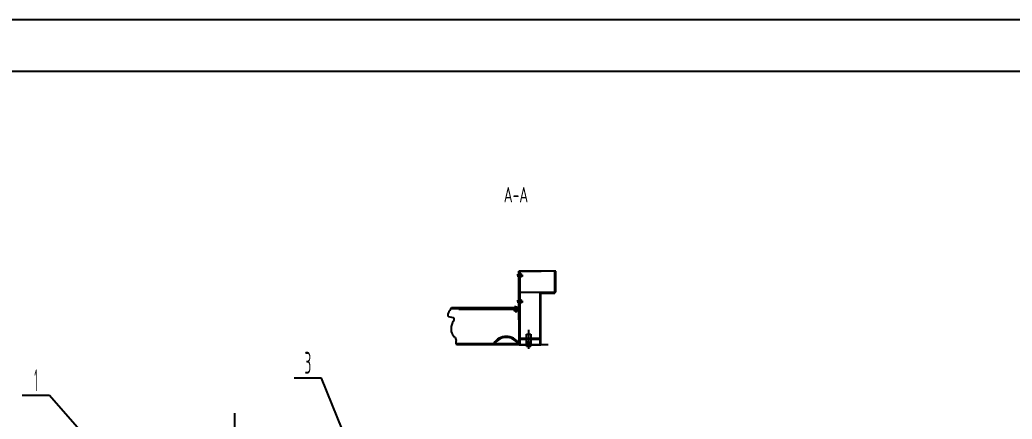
# Model space of a CAD drawing. Header units: millimetres. Extents: x 0 to 29400, y -802 to 20790.
# Drawn here: x 6511 to 13250, y 18079 to 20790 of the extents above; entities that cross this region are included whole.
import ezdxf
from ezdxf.enums import TextEntityAlignment as Align

# ---------------------------------------------------------------- set-up
doc = ezdxf.new("R2010")
doc.units = ezdxf.units.MM
doc.header["$LTSCALE"] = 700
for name, pattern in [('F', [0.75, 0.5, -0.25]), ('G', [2, 1.25, -0.25, 0.25, -0.25]), ('K', [2.5, 1.25, -0.25, 0.25, -0.25, 0.25, -0.25])]:
    doc.linetypes.add(name, pattern=pattern)
for name, color, linetype in [('01', 7, 'Continuous'), ('02', 1, 'Continuous'), ('04', 2, 'F'), ('05', 4, 'G'), ('07', 6, 'K'), ('11', 3, 'Continuous')]:
    doc.layers.add(name, color=color, linetype=linetype)
doc.styles.get("Standard").update_dxf_attribs({"font": 'isocp', "width": 0.707, "bigfont": 'intecad.shx'})

# ---------------------------------------------------------------- blocks, each defined once
blk = doc.blocks.new('werwerwer')
at = {"layer": '07', "color": 6, "linetype": 'K'}
blk.add_line((8504.7, 15675.6), (8504.7, 14026.6), dxfattribs=at)
blk = doc.blocks.new('*U1574')
at = {"layer": '01'}
for p, q in [((-9.5, 8.8), (0, 8.8)), ((-9.5, 0), (-9.5, 8.8)), ((-9.5, 5), (0, 5)), ((0, 8.8), (0, 0)), ((0, -8.8), (0, 0)), ((-9.5, 0), (-9.5, -8.8)), ((-9.5, -5), (0, -5)), ((-9.5, -8.8), (0, -8.8))]:
    blk.add_line(p, q, dxfattribs=at)
at = {"layer": '05'}
blk.add_line((-10.6, 0), (1.1, 0), dxfattribs=at)
blk = doc.blocks.new('*U1575')
at = {"layer": '01'}
for p, q in [((-6.1, 2.1), (-6.1, 0)), ((0, 2.1), (-6.1, 2.1)), ((-6.1, 0), (0, 0)), ((0, 0), (-1.2, 2.1)), ((0, 2.1), (1.2, 0)), ((0, 2.1), (6.1, 2.1)), ((6.1, 0), (0, 0)), ((6.1, 2.1), (6.1, 0))]:
    blk.add_line(p, q, dxfattribs=at)
at = {"layer": '05'}
blk.add_line((0, 4.2), (0, -2.1), dxfattribs=at)
blk = doc.blocks.new('F')
at = {"layer": '01', "color": 7, "linetype": 'Continuous'}
for p, q in [((9442.2, 20031.3), (9192.2, 20031.3)), ((9192.2, 19701.3), (9192.2, 20031.3)), ((9194.2, 19531.3), (9194.2, 20031.3)), ((9200.2, 19531.3), (9200.2, 20031.3)), ((9436.2, 19881.3), (9436.2, 20031.3)), ((9442.2, 19887.3), (9442.2, 20031.3)), ((9336.2, 19531.3), (9336.2, 19887.3)), ((9342.2, 19537.3), (9342.2, 19887.3)), ((9342.2, 19531.3), (9342.2, 19881.3))]:
    blk.add_line(p, q, dxfattribs=at)
at = {"layer": '01'}
for p, q in [((9185.8, 20001.3), (9185.8, 20010.2)), ((9185.8, 20010.2), (9192.2, 20010.2)), ((9192.2, 20006.3), (9185.8, 20006.3)), ((9185.8, 20001.3), (9185.8, 19992.4)), ((9192.2, 19996.3), (9185.8, 19996.3)), ((9185.8, 19992.4), (9192.2, 19992.4)), ((9192.2, 20010.2), (9192.2, 20001.3)), ((9192.2, 19992.4), (9192.2, 20001.3)), ((9200.2, 20006.3), (9213.6, 20006.3)), ((9200.2, 19996.3), (9213.6, 19996.3)), ((9213.6, 20006.3), (9213.6, 20001.3)), ((9213.6, 19996.3), (9213.6, 20001.3)), ((9200.2, 19887.3), (9442.2, 19887.3)), ((9342.2, 19881.3), (9436.2, 19881.3)), ((9185.8, 19834.2), (9192.2, 19834.2)), ((9185.8, 19825.3), (9185.8, 19834.2)), ((9192.2, 19830.3), (9185.8, 19830.3)), ((9185.8, 19825.3), (9185.8, 19816.4)), ((9192.2, 19820.3), (9185.8, 19820.3)), ((9185.8, 19816.4), (9192.2, 19816.4)), ((9192.2, 19834.2), (9192.2, 19825.3)), ((9192.2, 19816.4), (9192.2, 19825.3)), ((9200.2, 19830.3), (9213.6, 19830.3)), ((9200.2, 19820.3), (9213.6, 19820.3)), ((9213.6, 19830.3), (9213.6, 19825.3)), ((9213.6, 19820.3), (9213.6, 19825.3)), ((9192.2, 19701.3), (9194.2, 19701.3)), ((9243.6, 19521.3), (9243.6, 19603.3)), ((9243.6, 19603.3), (9273.6, 19603.3)), ((9258.6, 19549.7), (9251.4, 19549.7)), ((9251.4, 19549.7), (9251.4, 19544.4)), ((9251.4, 19544.4), (9258.6, 19544.4)), ((9254.6, 19544.4), (9254.6, 19549.7)), ((9258.6, 19549.7), (9265.8, 19549.7)), ((9265.8, 19544.4), (9258.6, 19544.4)), ((9262.6, 19544.4), (9262.6, 19549.7)), ((9265.8, 19549.7), (9265.8, 19544.4)), ((9273.6, 19603.3), (9273.6, 19521.3)), ((9194.2, 19531.3), (9243.6, 19531.3)), ((9243.6, 19542.3), (9273.6, 19542.3)), ((9243.6, 19537.3), (9273.6, 19537.3)), ((9243.6, 19521.3), (9273.6, 19521.3)), ((9273.6, 19531.3), (9342.2, 19531.3))]:
    blk.add_line(p, q, dxfattribs=at)
at = {"layer": '02'}
for p, q in [((9213.6, 20005.3), (9209.7, 20005.3)), ((9213.6, 19997.3), (9209.7, 19997.3)), ((9213.6, 19829.3), (9209.7, 19829.3)), ((9213.6, 19821.3), (9209.7, 19821.3))]:
    blk.add_line(p, q, dxfattribs=at)
at = {"layer": '04', "color": 2, "linetype": 'F'}
for p, q in [((9344.2, 20028.3), (9200.2, 20028.3)), ((9344.2, 20028.3), (9344.2, 20031.3)), ((9200.2, 20007.3), (9192.2, 20007.3)), ((9200.2, 19995.3), (9192.2, 19995.3)), ((9200.2, 19831.3), (9192.2, 19831.3)), ((9200.2, 19819.3), (9192.2, 19819.3)), ((9336.2, 19573.3), (9194.2, 19573.3)), ((9336.2, 19567.3), (9194.2, 19567.3))]:
    blk.add_line(p, q, dxfattribs=at)
at = {"layer": '04'}
for p, q in [((9342.2, 19573.3), (9336.2, 19573.3)), ((9243.6, 19531.3), (9273.6, 19531.3))]:
    blk.add_line(p, q, dxfattribs=at)
at = {"layer": '05'}
for p, q in [((9182.1, 20001.3), (9222.2, 20001.3)), ((9182.1, 19825.3), (9222.2, 19825.3)), ((9258.6, 19552.8), (9258.6, 19520.9))]:
    blk.add_line(p, q, dxfattribs=at)
at = {"layer": '05', "color": 4, "linetype": 'G'}
blk.add_line((9258.6, 19631.6), (9258.6, 19503.1), dxfattribs=at)
at = {"rotation": 180}
for p in [(9200.2, 20001.3), (9200.2, 19825.3)]:
    blk.add_blockref('*U1574', p, dxfattribs=at)
at = {"layer": '07'}
blk.add_blockref('*U1575', (9258.6, 19542.3), dxfattribs=at)
blk = doc.blocks.new('*U1587')
at = {"layer": '01'}
blk.add_lwpolyline([(415, 292), (25, 292)], dxfattribs=at)
at = {"layer": '02'}
blk.add_lwpolyline([(420, 297), (0, 297)], dxfattribs=at)

msp = doc.modelspace()

# ---------------------------------------------------------------- hatches: boundary and pattern name
at = {"layer": '02', "linetype": 'Continuous', "ltscale": 1.166667}
h = msp.add_hatch(dxfattribs=at)
h.set_pattern_fill('LINE', color=1, scale=3, angle=45, style=0)
h.set_pattern_definition([(45, (7703.235, 15536.243), (-6.735192, 6.735192), [])])
h.paths.add_polyline_path([(9894.3, 18590.2), (9899.4, 18593.4, 0.552771), (9730.1, 18593.4), (9735.1, 18590.2, -0.552771)])

# ---------------------------------------------------------------- linework, layer by layer
at = {"layer": '01', "color": 7, "linetype": 'Continuous', "ltscale": 1.166667}
for p, q in [((9900.3, 18828.2), (9439.3, 18828.2)), ((9900.3, 18834.2), (9443.7, 18834.2)), ((9900.3, 18828.2), (9900.3, 18584.2)), ((9900.3, 18590.2), (9473.3, 18590.2)), ((10100.3, 18584.2), (9476, 18584.2)), ((9900.3, 18584.2), (9476, 18584.2)), ((9735.1, 18590.2), (9730.1, 18593.4)), ((9894.3, 18590.2), (9899.4, 18593.4))]:
    msp.add_line(p, q, dxfattribs=at)
at = {"layer": '01', "ltscale": 1.166667}
for p, q in [((9880.3, 18840.6), (9871.5, 18840.6)), ((9871.5, 18840.6), (9871.5, 18834.2)), ((9871.5, 18834.2), (9880.3, 18834.2)), ((9875.3, 18834.2), (9875.3, 18840.6)), ((9880.3, 18840.6), (9889.2, 18840.6)), ((9889.2, 18834.2), (9880.3, 18834.2)), ((9885.3, 18834.2), (9885.3, 18840.6)), ((9889.2, 18840.6), (9889.2, 18834.2)), ((9900.3, 18834.2), (9900.3, 18828.2)), ((9902.3, 18804.2), (9900.3, 18804.2))]:
    msp.add_line(p, q, dxfattribs=at)
at = {"layer": '01', "color": 7, "linetype": 'Continuous', "ltscale": 1.166667}
for radius in [100, 94]:
    msp.add_arc((9814.7, 18540.2), radius, 32.13493, 147.86507, dxfattribs=at)
at = {"layer": '02', "ltscale": 1.166667}
for p, q in [((8560.1, 18357.3), (8374.1, 18357.3)), ((9853.8, 15171.4), (8560.1, 18357.3)), ((6713.4, 18238.4), (6527.4, 18238.4)), ((9357.7, 15225.7), (6713.4, 18238.4))]:
    msp.add_line(p, q, dxfattribs=at)
msp.add_spline([(9443.7, 18834.2), (9422.5, 18776.4), (9458.5, 18763.6), (9449.8, 18733.9), (9456.5, 18643.9), (9473.3, 18620.6), (9473.3, 18590.2), (9476, 18584.2)], degree=3, dxfattribs=at)
at = {"layer": '04', "color": 2, "linetype": 'F', "ltscale": 1.166667}
for p, q in [((9900.3, 18822.2), (9434.9, 18822.2)), ((9871.5, 18822.2), (9880.3, 18822.2)), ((9871.5, 18812.7), (9871.5, 18822.2)), ((9880.3, 18812.7), (9871.5, 18812.7)), ((9874.3, 18822.2), (9874.3, 18828.2)), ((9875.3, 18812.7), (9875.3, 18822.2)), ((9875.3, 18822.2), (9875.3, 18808.8)), ((9875.3, 18808.8), (9880.3, 18808.8)), ((9876.3, 18808.8), (9876.3, 18812.7)), ((9880.3, 18811.7), (9880.3, 18823.3)), ((9889.1, 18822.2), (9880.3, 18822.2)), ((9880.3, 18812.7), (9889.1, 18812.7)), ((9885.3, 18808.8), (9880.3, 18808.8)), ((9884.3, 18808.8), (9884.3, 18812.7)), ((9885.3, 18812.7), (9885.3, 18822.2)), ((9885.3, 18822.2), (9885.3, 18808.8)), ((9886.3, 18822.2), (9886.3, 18828.2)), ((9889.1, 18812.7), (9889.1, 18822.2))]:
    msp.add_line(p, q, dxfattribs=at)
at = {"layer": '05', "color": 4, "linetype": 'G', "ltscale": 1.166667}
for p, q in [((9880.3, 18844.7), (9880.3, 18810.2)), ((9880.3, 18806.5), (9880.3, 18842.4))]:
    msp.add_line(p, q, dxfattribs=at)
at = {"layer": '05', "ltscale": 1.166667}
msp.add_line((9880.3, 18843.7), (9880.3, 18803.3), dxfattribs=at)

# ---------------------------------------------------------------- block references
at = {"layer": '01', "xscale": 70, "yscale": 70, "zscale": 70}
msp.add_blockref('*U1587', (0, 0), dxfattribs=at)
at = {"layer": '11', "ltscale": 1.166667}
msp.add_blockref('F', (708.1, -947.1), dxfattribs=at)
at = {"layer": '11', "color": 3, "linetype": 'Continuous', "ltscale": 1.166667}
msp.add_blockref('werwerwer', (-536.5, 2443.1), dxfattribs=at)

# ---------------------------------------------------------------- texts
at = {"layer": '11', "ltscale": 1.166667}
for s, width, p, p2 in [('3', 0.527686, (8444, 18387.3), (8490.3, 18387.3)), ('1', 0.404, (6609.9, 18268.4), (6630.9, 18268.4))]:
    msp.add_text(s, height=148.5, dxfattribs=dict(at, width=width)).set_placement(p, p2, align=Align.FIT)
at = {"layer": '11', "color": 3, "linetype": 'Continuous', "ltscale": 1.166667, "insert": (9797.9, 19655.7), "char_height": 105, "width": 476.264, "attachment_point": 1}
msp.add_mtext('A-A', dxfattribs=at)

doc.saveas('drawing.dxf')
